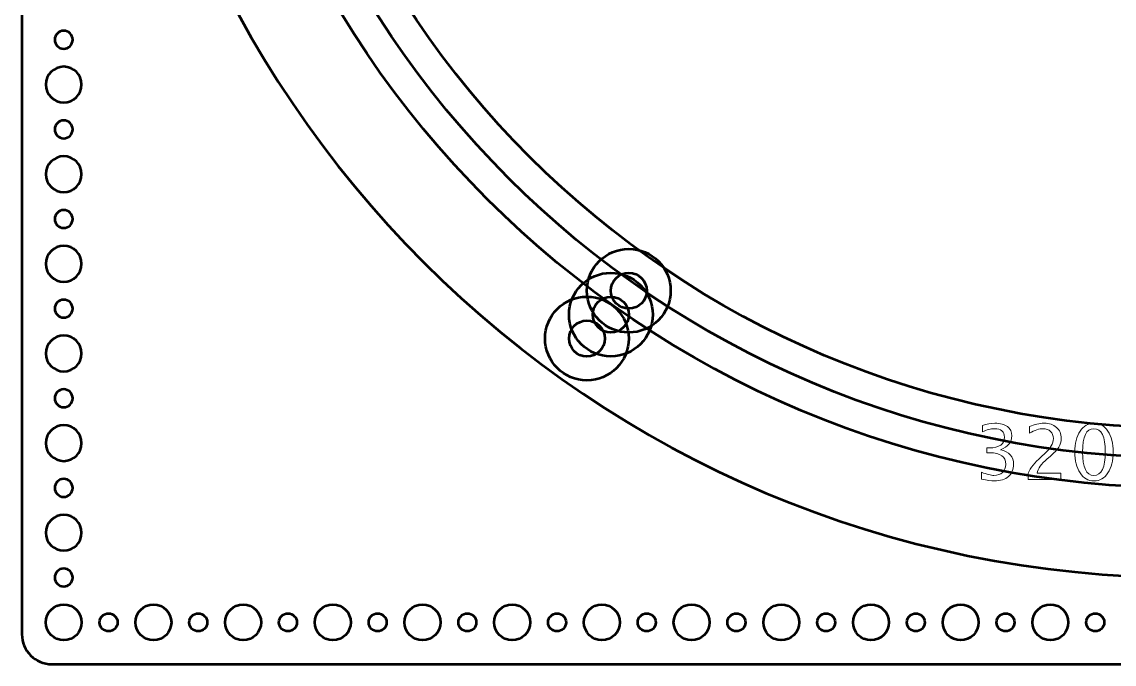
# Model space of a CAD drawing. Header units: centimetres. Extents: x -40.5 to 39, y -42 to 42.1.
# Drawn here: x 0.05 to 18.32, y -34.45 to -23.7 of the extents above; entities that cross this region are included whole.
import ezdxf

# ---------------------------------------------------------------- set-up
doc = ezdxf.new("R2010")
doc.units = ezdxf.units.CM
doc.header["$MEASUREMENT"] = 0
doc.layers.add('Layer 1', color=7, linetype='Continuous')

msp = doc.modelspace()

# ---------------------------------------------------------------- linework, layer by layer
at = {"layer": 'Layer 1', "color": 5, "lineweight": 53}
for centre in [(10.2, -28.2), (9.9, -28.6), (9.5, -29)]:
    msp.add_ellipse(centre, major_axis=(0, 0.7), ratio=1, dxfattribs=at)
at = {"layer": 'Layer 1', "lineweight": 53}
for centre, major_axis in [((10.2, -28.2), (0, 0.3)), ((9.9, -28.6), (0, 0.3)), ((9.5, -29), (0, 0.3)), ((0.75, -33.75), (0, 0.3)), ((1.5, -33.75), (0, 0.15)), ((2.25, -33.75), (0, 0.3)), ((3, -33.75), (0, 0.15)), ((3.75, -33.75), (0, 0.3)), ((4.5, -33.75), (0, 0.15)), ((5.25, -33.75), (0, 0.3)), ((6, -33.75), (0, 0.15)), ((6.75, -33.75), (0, 0.3)), ((7.5, -33.75), (0, 0.15)), ((8.25, -33.75), (0, 0.3)), ((9, -33.75), (0, 0.15)), ((9.75, -33.75), (0, 0.3)), ((10.5, -33.75), (0, 0.15)), ((11.25, -33.75), (0, 0.3)), ((12, -33.75), (0, 0.15)), ((12.75, -33.75), (0, 0.3)), ((13.5, -33.75), (0, 0.15)), ((14.25, -33.75), (0, 0.3)), ((15, -33.75), (0, 0.15)), ((15.75, -33.75), (0, 0.3)), ((16.5, -33.75), (0, 0.15)), ((17.25, -33.75), (0, 0.3)), ((18, -33.75), (0, 0.15))]:
    msp.add_ellipse(centre, major_axis=major_axis, ratio=1, dxfattribs=at)
for points, knots in [([(0.05, -33.95), (0.05, -33.95), (0.05, -12.55), (0.05, -12.55), (0.05, -12.55), (0.05, -12.27386), (0.27386, -12.05), (0.55, -12.05), (0.55, -12.05), (0.55, -12.05), (38.45, -12.05), (38.45, -12.05), (38.45, -12.05), (38.72614, -12.05), (38.95, -12.27386), (38.95, -12.55), (38.95, -12.55), (38.95, -12.55), (38.95, -33.95), (38.95, -33.95), (38.95, -33.95), (38.95, -34.22614), (38.72614, -34.45), (38.45, -34.45), (38.45, -34.45), (38.45, -34.45), (0.55, -34.45), (0.55, -34.45), (0.55, -34.45), (0.27386, -34.45), (0.05, -34.22614), (0.05, -33.95)], [0, 0, 0, 0, 0.11111111, 0.11111111, 0.11111111, 0.11111111, 0.22222222, 0.22222222, 0.22222222, 0.22222222, 0.33333333, 0.33333333, 0.33333333, 0.33333333, 0.44444444, 0.44444444, 0.44444444, 0.44444444, 0.55555556, 0.55555556, 0.55555556, 0.55555556, 0.66666667, 0.66666667, 0.66666667, 0.66666667, 0.77777778, 0.77777778, 0.77777778, 0.77777778, 1, 1, 1, 1]), ([(0.6, -24), (0.6, -23.91716), (0.66716, -23.85), (0.75, -23.85), (0.75, -23.85), (0.83284, -23.85), (0.9, -23.91716), (0.9, -24), (0.9, -24), (0.9, -24.08284), (0.83284, -24.15), (0.75, -24.15), (0.75, -24.15), (0.66716, -24.15), (0.6, -24.08284), (0.6, -24)], [0, 0, 0, 0, 0.2, 0.2, 0.2, 0.2, 0.4, 0.4, 0.4, 0.4, 0.6, 0.6, 0.6, 0.6, 1, 1, 1, 1]), ([(0.45, -24.75), (0.45, -24.58432), (0.58432, -24.45), (0.75, -24.45), (0.75, -24.45), (0.91568, -24.45), (1.05, -24.58432), (1.05, -24.75), (1.05, -24.75), (1.05, -24.91568), (0.91568, -25.05), (0.75, -25.05), (0.75, -25.05), (0.58432, -25.05), (0.45, -24.91568), (0.45, -24.75)], [0, 0, 0, 0, 0.2, 0.2, 0.2, 0.2, 0.4, 0.4, 0.4, 0.4, 0.6, 0.6, 0.6, 0.6, 1, 1, 1, 1]), ([(0.6, -25.5), (0.6, -25.41716), (0.66716, -25.35), (0.75, -25.35), (0.75, -25.35), (0.83284, -25.35), (0.9, -25.41716), (0.9, -25.5), (0.9, -25.5), (0.9, -25.58284), (0.83284, -25.65), (0.75, -25.65), (0.75, -25.65), (0.66716, -25.65), (0.6, -25.58284), (0.6, -25.5)], [0, 0, 0, 0, 0.2, 0.2, 0.2, 0.2, 0.4, 0.4, 0.4, 0.4, 0.6, 0.6, 0.6, 0.6, 1, 1, 1, 1]), ([(0.45, -26.25), (0.45, -26.08432), (0.58432, -25.95), (0.75, -25.95), (0.75, -25.95), (0.91568, -25.95), (1.05, -26.08432), (1.05, -26.25), (1.05, -26.25), (1.05, -26.41568), (0.91568, -26.55), (0.75, -26.55), (0.75, -26.55), (0.58432, -26.55), (0.45, -26.41568), (0.45, -26.25)], [0, 0, 0, 0, 0.2, 0.2, 0.2, 0.2, 0.4, 0.4, 0.4, 0.4, 0.6, 0.6, 0.6, 0.6, 1, 1, 1, 1]), ([(0.6, -27), (0.6, -26.91716), (0.66716, -26.85), (0.75, -26.85), (0.75, -26.85), (0.83284, -26.85), (0.9, -26.91716), (0.9, -27), (0.9, -27), (0.9, -27.08284), (0.83284, -27.15), (0.75, -27.15), (0.75, -27.15), (0.66716, -27.15), (0.6, -27.08284), (0.6, -27)], [0, 0, 0, 0, 0.2, 0.2, 0.2, 0.2, 0.4, 0.4, 0.4, 0.4, 0.6, 0.6, 0.6, 0.6, 1, 1, 1, 1]), ([(0.45, -27.75), (0.45, -27.58432), (0.58432, -27.45), (0.75, -27.45), (0.75, -27.45), (0.91568, -27.45), (1.05, -27.58432), (1.05, -27.75), (1.05, -27.75), (1.05, -27.91568), (0.91568, -28.05), (0.75, -28.05), (0.75, -28.05), (0.58432, -28.05), (0.45, -27.91568), (0.45, -27.75)], [0, 0, 0, 0, 0.2, 0.2, 0.2, 0.2, 0.4, 0.4, 0.4, 0.4, 0.6, 0.6, 0.6, 0.6, 1, 1, 1, 1]), ([(0.6, -28.5), (0.6, -28.41716), (0.66716, -28.35), (0.75, -28.35), (0.75, -28.35), (0.83284, -28.35), (0.9, -28.41716), (0.9, -28.5), (0.9, -28.5), (0.9, -28.58284), (0.83284, -28.65), (0.75, -28.65), (0.75, -28.65), (0.66716, -28.65), (0.6, -28.58284), (0.6, -28.5)], [0, 0, 0, 0, 0.2, 0.2, 0.2, 0.2, 0.4, 0.4, 0.4, 0.4, 0.6, 0.6, 0.6, 0.6, 1, 1, 1, 1]), ([(0.45, -29.25), (0.45, -29.08432), (0.58432, -28.95), (0.75, -28.95), (0.75, -28.95), (0.91568, -28.95), (1.05, -29.08432), (1.05, -29.25), (1.05, -29.25), (1.05, -29.41568), (0.91568, -29.55), (0.75, -29.55), (0.75, -29.55), (0.58432, -29.55), (0.45, -29.41568), (0.45, -29.25)], [0, 0, 0, 0, 0.2, 0.2, 0.2, 0.2, 0.4, 0.4, 0.4, 0.4, 0.6, 0.6, 0.6, 0.6, 1, 1, 1, 1]), ([(0.6, -30), (0.6, -29.91716), (0.66716, -29.85), (0.75, -29.85), (0.75, -29.85), (0.83284, -29.85), (0.9, -29.91716), (0.9, -30), (0.9, -30), (0.9, -30.08284), (0.83284, -30.15), (0.75, -30.15), (0.75, -30.15), (0.66716, -30.15), (0.6, -30.08284), (0.6, -30)], [0, 0, 0, 0, 0.2, 0.2, 0.2, 0.2, 0.4, 0.4, 0.4, 0.4, 0.6, 0.6, 0.6, 0.6, 1, 1, 1, 1]), ([(0.45, -30.75), (0.45, -30.58432), (0.58432, -30.45), (0.75, -30.45), (0.75, -30.45), (0.91568, -30.45), (1.05, -30.58432), (1.05, -30.75), (1.05, -30.75), (1.05, -30.91568), (0.91568, -31.05), (0.75, -31.05), (0.75, -31.05), (0.58432, -31.05), (0.45, -30.91568), (0.45, -30.75)], [0, 0, 0, 0, 0.2, 0.2, 0.2, 0.2, 0.4, 0.4, 0.4, 0.4, 0.6, 0.6, 0.6, 0.6, 1, 1, 1, 1]), ([(0.6, -31.5), (0.6, -31.41716), (0.66716, -31.35), (0.75, -31.35), (0.75, -31.35), (0.83284, -31.35), (0.9, -31.41716), (0.9, -31.5), (0.9, -31.5), (0.9, -31.58284), (0.83284, -31.65), (0.75, -31.65), (0.75, -31.65), (0.66716, -31.65), (0.6, -31.58284), (0.6, -31.5)], [0, 0, 0, 0, 0.2, 0.2, 0.2, 0.2, 0.4, 0.4, 0.4, 0.4, 0.6, 0.6, 0.6, 0.6, 1, 1, 1, 1]), ([(0.45, -32.25), (0.45, -32.08432), (0.58432, -31.95), (0.75, -31.95), (0.75, -31.95), (0.91568, -31.95), (1.05, -32.08432), (1.05, -32.25), (1.05, -32.25), (1.05, -32.41568), (0.91568, -32.55), (0.75, -32.55), (0.75, -32.55), (0.58432, -32.55), (0.45, -32.41568), (0.45, -32.25)], [0, 0, 0, 0, 0.2, 0.2, 0.2, 0.2, 0.4, 0.4, 0.4, 0.4, 0.6, 0.6, 0.6, 0.6, 1, 1, 1, 1]), ([(0.6, -33), (0.6, -32.91716), (0.66716, -32.85), (0.75, -32.85), (0.75, -32.85), (0.83284, -32.85), (0.9, -32.91716), (0.9, -33), (0.9, -33), (0.9, -33.08284), (0.83284, -33.15), (0.75, -33.15), (0.75, -33.15), (0.66716, -33.15), (0.6, -33.08284), (0.6, -33)], [0, 0, 0, 0, 0.2, 0.2, 0.2, 0.2, 0.4, 0.4, 0.4, 0.4, 0.6, 0.6, 0.6, 0.6, 1, 1, 1, 1])]:
    msp.add_open_spline(points, degree=3, knots=knots, dxfattribs=at)
at = {"layer": 'Layer 1', "color": 5, "lineweight": 53}
for points, knots in [([(20.86354, -15), (20.86354, -15), (37.5, -15), (37.5, -15), (37.5, -15), (37.5, -24.94111), (29.44111, -33), (19.5, -33), (19.5, -33), (9.55889, -33), (1.5, -24.94111), (1.5, -15), (1.5, -15), (1.5, -15), (20.86354, -15), (20.86354, -15)], [0, 0, 0, 0, 0.2, 0.2, 0.2, 0.2, 0.4, 0.4, 0.4, 0.4, 0.6, 0.6, 0.6, 0.6, 1, 1, 1, 1]), ([(36, -15), (36, -24.11268), (28.61268, -31.5), (19.5, -31.5), (19.5, -31.5), (10.38732, -31.5), (3, -24.11268), (3, -15)], [0, 0, 0, 0, 0.33333333, 0.33333333, 0.33333333, 0.33333333, 1, 1, 1, 1]), ([(35.5, -15), (35.5, -23.83654), (28.33654, -31), (19.5, -31), (19.5, -31), (10.66346, -31), (3.5, -23.83654), (3.5, -15)], [0, 0, 0, 0, 0.33333333, 0.33333333, 0.33333333, 0.33333333, 1, 1, 1, 1]), ([(35, -15), (35, -23.5604), (28.0604, -30.5), (19.5, -30.5), (19.5, -30.5), (10.9396, -30.5), (4, -23.5604), (4, -15)], [0, 0, 0, 0, 0.33333333, 0.33333333, 0.33333333, 0.33333333, 1, 1, 1, 1])]:
    msp.add_open_spline(points, degree=3, knots=knots, dxfattribs=at)
at = {"layer": 'Layer 1', "color": 5, "lineweight": 9}
for points, knots in [([(16.10039, -31.35276), (16.10039, -31.35276), (16.10039, -31.23846), (16.10039, -31.23846), (16.10039, -31.23846), (16.1876, -31.27317), (16.25597, -31.29053), (16.30613, -31.29053), (16.30613, -31.29053), (16.36519, -31.29053), (16.41281, -31.2736), (16.44943, -31.23952), (16.44943, -31.23952), (16.48605, -31.20544), (16.50425, -31.16099), (16.50425, -31.10638), (16.50425, -31.10638), (16.50425, -30.97684), (16.41408, -30.91207), (16.23374, -30.91207), (16.23374, -30.91207), (16.23374, -30.91207), (16.18548, -30.91207), (16.18548, -30.91207), (16.18548, -30.91207), (16.18548, -30.91207), (16.18548, -30.83015), (16.18548, -30.83015), (16.18548, -30.83015), (16.18548, -30.83015), (16.22824, -30.82952), (16.22824, -30.82952), (16.22824, -30.82952), (16.39778, -30.82952), (16.48266, -30.76983), (16.48266, -30.65024), (16.48266, -30.65024), (16.48266, -30.55647), (16.42636, -30.50948), (16.31396, -30.50948), (16.31396, -30.50948), (16.25364, -30.50948), (16.18675, -30.52684), (16.11309, -30.56155), (16.11309, -30.56155), (16.11309, -30.56155), (16.11309, -30.45487), (16.11309, -30.45487), (16.11309, -30.45487), (16.18527, -30.43032), (16.25491, -30.41804), (16.32179, -30.41804), (16.32179, -30.41804), (16.41281, -30.41804), (16.48287, -30.43624), (16.53156, -30.47265), (16.53156, -30.47265), (16.58024, -30.50884), (16.60458, -30.56155), (16.60458, -30.63055), (16.60458, -30.63055), (16.60458, -30.73829), (16.54087, -30.81513), (16.41323, -30.86085), (16.41323, -30.86085), (16.56119, -30.89535), (16.63506, -30.97642), (16.63506, -31.10447), (16.63506, -31.10447), (16.63506, -31.19083), (16.60649, -31.25878), (16.54955, -31.3081), (16.54955, -31.3081), (16.49261, -31.35742), (16.41429, -31.38197), (16.31481, -31.38197), (16.31481, -31.38197), (16.25808, -31.38197), (16.18675, -31.37223), (16.10039, -31.35276)], [0, 0, 0, 0, 0.04761905, 0.04761905, 0.04761905, 0.04761905, 0.0952381, 0.0952381, 0.0952381, 0.0952381, 0.14285714, 0.14285714, 0.14285714, 0.14285714, 0.19047619, 0.19047619, 0.19047619, 0.19047619, 0.23809524, 0.23809524, 0.23809524, 0.23809524, 0.28571429, 0.28571429, 0.28571429, 0.28571429, 0.33333333, 0.33333333, 0.33333333, 0.33333333, 0.38095238, 0.38095238, 0.38095238, 0.38095238, 0.42857143, 0.42857143, 0.42857143, 0.42857143, 0.47619048, 0.47619048, 0.47619048, 0.47619048, 0.52380952, 0.52380952, 0.52380952, 0.52380952, 0.57142857, 0.57142857, 0.57142857, 0.57142857, 0.61904762, 0.61904762, 0.61904762, 0.61904762, 0.66666667, 0.66666667, 0.66666667, 0.66666667, 0.71428571, 0.71428571, 0.71428571, 0.71428571, 0.76190476, 0.76190476, 0.76190476, 0.76190476, 0.80952381, 0.80952381, 0.80952381, 0.80952381, 0.85714286, 0.85714286, 0.85714286, 0.85714286, 0.9047619, 0.9047619, 0.9047619, 0.9047619, 1, 1, 1, 1]), ([(16.87932, -31.35911), (16.87932, -31.35911), (16.87932, -31.25243), (16.87932, -31.25243), (16.87932, -31.25243), (16.91488, -31.16924), (16.98664, -31.07844), (17.0948, -30.98044), (17.0948, -30.98044), (17.0948, -30.98044), (17.16465, -30.91778), (17.16465, -30.91778), (17.16465, -30.91778), (17.25461, -30.83608), (17.29969, -30.75522), (17.29969, -30.67479), (17.29969, -30.67479), (17.29969, -30.62336), (17.28424, -30.58314), (17.25355, -30.55372), (17.25355, -30.55372), (17.22286, -30.5243), (17.18031, -30.50948), (17.12634, -30.50948), (17.12634, -30.50948), (17.06326, -30.50948), (16.98854, -30.53361), (16.90218, -30.58187), (16.90218, -30.58187), (16.90218, -30.58187), (16.90218, -30.47519), (16.90218, -30.47519), (16.90218, -30.47519), (16.98367, -30.43709), (17.06474, -30.41804), (17.1456, -30.41804), (17.1456, -30.41804), (17.23153, -30.41804), (17.30054, -30.44111), (17.35261, -30.48747), (17.35261, -30.48747), (17.40447, -30.53382), (17.4305, -30.5952), (17.4305, -30.67183), (17.4305, -30.67183), (17.4305, -30.72686), (17.41738, -30.77576), (17.39113, -30.8183), (17.39113, -30.8183), (17.36467, -30.86106), (17.31578, -30.9127), (17.24402, -30.97366), (17.24402, -30.97366), (17.24402, -30.97366), (17.19682, -31.01388), (17.19682, -31.01388), (17.19682, -31.01388), (17.09861, -31.09707), (17.04188, -31.17665), (17.02664, -31.25243), (17.02664, -31.25243), (17.02664, -31.25243), (17.42669, -31.25243), (17.42669, -31.25243), (17.42669, -31.25243), (17.42669, -31.25243), (17.42669, -31.35911), (17.42669, -31.35911), (17.42669, -31.35911), (17.42669, -31.35911), (16.87932, -31.35911), (16.87932, -31.35911)], [0, 0, 0, 0, 0.05263158, 0.05263158, 0.05263158, 0.05263158, 0.10526316, 0.10526316, 0.10526316, 0.10526316, 0.15789474, 0.15789474, 0.15789474, 0.15789474, 0.21052632, 0.21052632, 0.21052632, 0.21052632, 0.26315789, 0.26315789, 0.26315789, 0.26315789, 0.31578947, 0.31578947, 0.31578947, 0.31578947, 0.36842105, 0.36842105, 0.36842105, 0.36842105, 0.42105263, 0.42105263, 0.42105263, 0.42105263, 0.47368421, 0.47368421, 0.47368421, 0.47368421, 0.52631579, 0.52631579, 0.52631579, 0.52631579, 0.57894737, 0.57894737, 0.57894737, 0.57894737, 0.63157895, 0.63157895, 0.63157895, 0.63157895, 0.68421053, 0.68421053, 0.68421053, 0.68421053, 0.73684211, 0.73684211, 0.73684211, 0.73684211, 0.78947368, 0.78947368, 0.78947368, 0.78947368, 0.84210526, 0.84210526, 0.84210526, 0.84210526, 0.89473684, 0.89473684, 0.89473684, 0.89473684, 1, 1, 1, 1]), ([(17.97829, -31.38197), (17.88198, -31.38197), (17.8043, -31.33773), (17.74546, -31.24947), (17.74546, -31.24947), (17.6864, -31.1612), (17.65698, -31.04478), (17.65698, -30.9), (17.65698, -30.9), (17.65698, -30.75522), (17.6864, -30.63881), (17.74546, -30.55054), (17.74546, -30.55054), (17.8043, -30.46228), (17.88198, -30.41804), (17.97829, -30.41804), (17.97829, -30.41804), (18.07502, -30.41804), (18.1527, -30.46207), (18.21155, -30.55012), (18.21155, -30.55012), (18.27018, -30.63817), (18.2996, -30.7548), (18.2996, -30.9), (18.2996, -30.9), (18.2996, -31.04478), (18.27018, -31.1612), (18.21155, -31.24947), (18.21155, -31.24947), (18.1527, -31.33773), (18.07502, -31.38197), (17.97829, -31.38197)], [0, 0, 0, 0, 0.11111111, 0.11111111, 0.11111111, 0.11111111, 0.22222222, 0.22222222, 0.22222222, 0.22222222, 0.33333333, 0.33333333, 0.33333333, 0.33333333, 0.44444444, 0.44444444, 0.44444444, 0.44444444, 0.55555556, 0.55555556, 0.55555556, 0.55555556, 0.66666667, 0.66666667, 0.66666667, 0.66666667, 0.77777778, 0.77777778, 0.77777778, 0.77777778, 1, 1, 1, 1]), ([(17.97808, -31.29053), (18.10529, -31.29053), (18.16879, -31.16035), (18.16879, -30.9), (18.16879, -30.9), (18.16879, -30.63965), (18.10529, -30.50948), (17.97808, -30.50948), (17.97808, -30.50948), (17.85129, -30.50948), (17.78779, -30.63965), (17.78779, -30.9), (17.78779, -30.9), (17.78779, -31.16035), (17.85129, -31.29053), (17.97808, -31.29053)], [0, 0, 0, 0, 0.2, 0.2, 0.2, 0.2, 0.4, 0.4, 0.4, 0.4, 0.6, 0.6, 0.6, 0.6, 1, 1, 1, 1])]:
    msp.add_open_spline(points, degree=3, knots=knots, dxfattribs=at)

doc.saveas('drawing.dxf')
